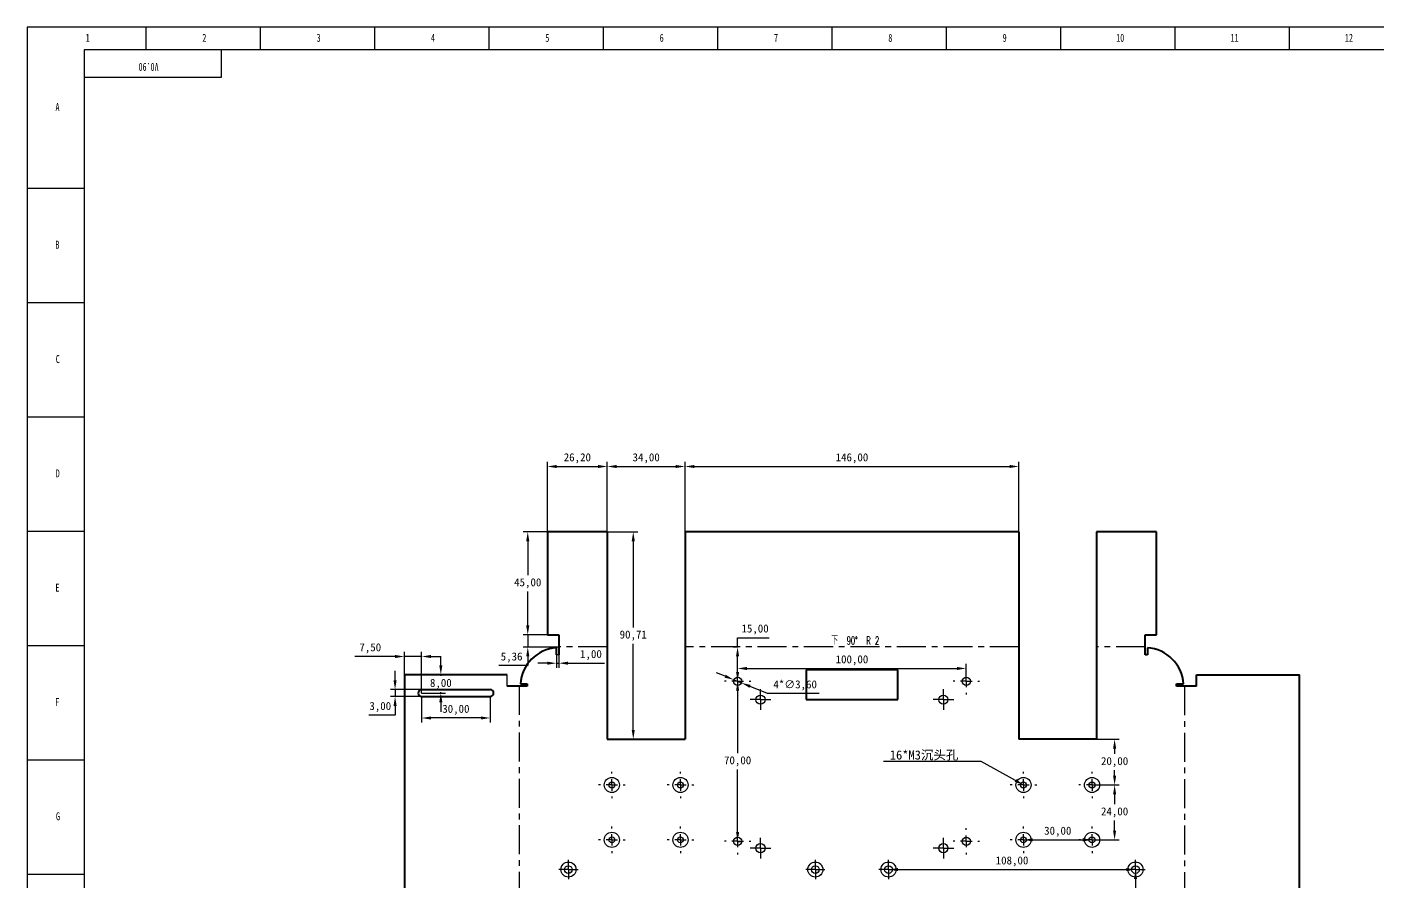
# Model space of a CAD drawing. Header units: millimetres. Extents: x 0 to 1189, y 0 to 841.
# Drawn here: x 0 to 591, y 467 to 841 of the extents above; entities that cross this region are included whole.
import ezdxf
from ezdxf import colors
from ezdxf.entities.mleader import LeaderData, LeaderLine
from ezdxf.math import Vec2, Vec3

# ---------------------------------------------------------------- set-up
doc = ezdxf.new("R2010")
doc.units = ezdxf.units.MM
doc.header["$PDSIZE"] = -1
doc.linetypes.add('CENTERX2', pattern=[20.32, 12.7, -2.54, 2.54, -2.54])
for name, color, linetype in [('10', 7, 'Continuous'), ('5', 7, 'Continuous'), ('SLD-0', 7, 'Continuous')]:
    doc.layers.add(name, color=color, linetype=linetype)
doc.styles.add('SLDTEXTSTYLE5', font='TXT', dxfattribs={"width": 0.7})
doc.styles.add('SLDTEXTSTYLE6', font='TXT', dxfattribs={"width": 0.609091, "bigfont": 'bigfont'})
doc.dimstyles.new('ISO-25', dxfattribs={"dimtxt": 2.5, "dimasz": 2.5, "dimexe": 1.25, "dimexo": 0.625, "dimtad": 1, "dimtxsty": 'Standard', "dimcen": 2.5, "dimadec": 0, "dimazin": 0, "dimtfac": 1, "dimtmove": 0, "dimatfit": 3, "dimfxl": 1, "dimarcsym": 0})

# ---------------------------------------------------------------- blocks, each defined once
blk = doc.blocks.new('SW_CENTERMARKSYMBOL_0')
at = {"layer": '10', "color": 0}
for p, q in [((-2.5, 0), (-4.2, 0)), ((0, 0), (-2.5, 0)), ((0, 2.5), (0, 4.2)), ((0, 0), (0, 2.5)), ((0, 0), (0, -2.5)), ((0, 0), (2.5, 0)), ((2.5, 0), (4.2, 0)), ((0, -2.5), (0, -4.2))]:
    blk.add_line(p, q, dxfattribs=at)
blk = doc.blocks.new('SW_CENTERMARKSYMBOL_2')
at = {"layer": '10', "color": 0}
for p, q in [((-2.5, 0), (-4.2, 0)), ((0, 0), (-2.5, 0)), ((0, 2.5), (0, 4.2)), ((0, 0), (0, 2.5)), ((0, 0), (0, -2.5)), ((0, 0), (2.5, 0)), ((2.5, 0), (4.2, 0)), ((0, -2.5), (0, -4.2))]:
    blk.add_line(p, q, dxfattribs=at)
blk = doc.blocks.new('SW_CENTERMARKSYMBOL_3')
at = {"layer": '10', "color": 0}
for p, q in [((-2.5, 0), (-4.2, 0)), ((0, 0), (-2.5, 0)), ((0, 2.5), (0, 4.2)), ((0, 0), (0, 2.5)), ((0, 0), (0, -2.5)), ((0, 0), (2.5, 0)), ((2.5, 0), (4.2, 0)), ((0, -2.5), (0, -4.2))]:
    blk.add_line(p, q, dxfattribs=at)
blk = doc.blocks.new('SW_CENTERMARKSYMBOL_4')
at = {"layer": '10', "color": 0}
for p, q in [((-2.5, 0), (-4.2, 0)), ((0, 0), (-2.5, 0)), ((0, 2.5), (0, 4.2)), ((0, 0), (0, 2.5)), ((0, 0), (0, -2.5)), ((0, 0), (2.5, 0)), ((2.5, 0), (4.2, 0)), ((0, -2.5), (0, -4.2))]:
    blk.add_line(p, q, dxfattribs=at)
blk = doc.blocks.new('SW_CENTERMARKSYMBOL_36')
at = {"layer": '10', "color": 0}
for p, q in [((-5, 0), (-5.8, 0)), ((0, 0), (-2.5, 0)), ((0, 5), (0, 5.8)), ((0, 0), (0, 2.5)), ((0, 0), (0, -2.5)), ((0, 0), (2.5, 0)), ((5, 0), (5.8, 0)), ((0, -5), (0, -5.8))]:
    blk.add_line(p, q, dxfattribs=at)
blk = doc.blocks.new('SW_CENTERMARKSYMBOL_37')
at = {"layer": '10', "color": 0}
for p, q in [((-5, 0), (-5.8, 0)), ((0, 0), (-2.5, 0)), ((0, 5), (0, 5.8)), ((0, 0), (0, 2.5)), ((0, 0), (0, -2.5)), ((0, 0), (2.5, 0)), ((5, 0), (5.8, 0)), ((0, -5), (0, -5.8))]:
    blk.add_line(p, q, dxfattribs=at)
blk = doc.blocks.new('SW_CENTERMARKSYMBOL_38')
at = {"layer": '10', "color": 0}
for p, q in [((-5, 0), (-5.8, 0)), ((0, 0), (-2.5, 0)), ((0, 5), (0, 5.8)), ((0, 0), (0, 2.5)), ((0, 0), (0, -2.5)), ((0, 0), (2.5, 0)), ((5, 0), (5.8, 0)), ((0, -5), (0, -5.8))]:
    blk.add_line(p, q, dxfattribs=at)
blk = doc.blocks.new('SW_CENTERMARKSYMBOL_39')
at = {"layer": '10', "color": 0}
for p, q in [((-5, 0), (-5.8, 0)), ((0, 0), (-2.5, 0)), ((0, 5), (0, 5.8)), ((0, 0), (0, 2.5)), ((0, 0), (0, -2.5)), ((0, 0), (2.5, 0)), ((5, 0), (5.8, 0)), ((0, -5), (0, -5.8))]:
    blk.add_line(p, q, dxfattribs=at)
blk = doc.blocks.new('SW_CENTERMARKSYMBOL_40')
at = {"layer": '10', "color": 0}
for p, q in [((-5, 0), (-5.8, 0)), ((0, 0), (-2.5, 0)), ((0, 5), (0, 5.8)), ((0, 0), (0, 2.5)), ((0, 0), (0, -2.5)), ((0, 0), (2.5, 0)), ((5, 0), (5.8, 0)), ((0, -5), (0, -5.8))]:
    blk.add_line(p, q, dxfattribs=at)
blk = doc.blocks.new('SW_CENTERMARKSYMBOL_41')
at = {"layer": '10', "color": 0}
for p, q in [((-5, 0), (-5.8, 0)), ((0, 0), (-2.5, 0)), ((0, 5), (0, 5.8)), ((0, 0), (0, 2.5)), ((0, 0), (0, -2.5)), ((0, 0), (2.5, 0)), ((5, 0), (5.8, 0)), ((0, -5), (0, -5.8))]:
    blk.add_line(p, q, dxfattribs=at)
blk = doc.blocks.new('SW_CENTERMARKSYMBOL_42')
at = {"layer": '10', "color": 0}
for p, q in [((-5, 0), (-5.8, 0)), ((0, 0), (-2.5, 0)), ((0, 5), (0, 5.8)), ((0, 0), (0, 2.5)), ((0, 0), (0, -2.5)), ((0, 0), (2.5, 0)), ((5, 0), (5.8, 0)), ((0, -5), (0, -5.8))]:
    blk.add_line(p, q, dxfattribs=at)
blk = doc.blocks.new('SW_CENTERMARKSYMBOL_43')
at = {"layer": '10', "color": 0}
for p, q in [((-5, 0), (-5.8, 0)), ((0, 0), (-2.5, 0)), ((0, 5), (0, 5.8)), ((0, 0), (0, 2.5)), ((0, 0), (0, -2.5)), ((0, 0), (2.5, 0)), ((5, 0), (5.8, 0)), ((0, -5), (0, -5.8))]:
    blk.add_line(p, q, dxfattribs=at)
blk = doc.blocks.new('*D133')
at = {"color": 0, "lineweight": -2, "transparency": 16777216}
for p, q in [((227.56, 620.18), (227.56, 650.78)), ((253.76, 620.18), (253.76, 650.78)), ((231.64, 648.78), (249.68, 648.78))]:
    blk.add_line(p, q, dxfattribs=at)
at = {"color": 0, "transparency": 16777216}
for points in [[(231.64, 649.46), (231.64, 648.1), (227.56, 648.78)], [(249.68, 649.46), (249.68, 648.1), (253.76, 648.78)]]:
    blk.add_solid(points, dxfattribs=at)
at = {"layer": 'Defpoints', "color": 0, "transparency": 16777216}
for p in [(253.76, 648.78), (227.56, 620.18), (253.76, 620.18)]:
    blk.add_point(p, dxfattribs=at)
at = {"color": 0, "transparency": 16777216, "insert": (240.66, 652.35), "char_height": 3.5, "attachment_point": 5}
blk.add_mtext('26,20', dxfattribs=at)
blk = doc.blocks.new('*D134')
at = {"color": 0, "lineweight": -2, "transparency": 16777216}
for p, q in [((253.76, 620.18), (253.76, 650.78)), ((287.76, 620.18), (287.76, 650.78)), ((257.84, 648.78), (283.68, 648.78))]:
    blk.add_line(p, q, dxfattribs=at)
at = {"color": 0, "transparency": 16777216}
for points in [[(257.84, 649.46), (257.84, 648.1), (253.76, 648.78)], [(283.68, 649.46), (283.68, 648.1), (287.76, 648.78)]]:
    blk.add_solid(points, dxfattribs=at)
at = {"layer": 'Defpoints', "color": 0, "transparency": 16777216}
for p in [(287.76, 648.78), (253.76, 620.18), (287.76, 620.18)]:
    blk.add_point(p, dxfattribs=at)
at = {"color": 0, "transparency": 16777216, "insert": (270.76, 652.35), "char_height": 3.5, "attachment_point": 5}
blk.add_mtext('34,00', dxfattribs=at)
blk = doc.blocks.new('*D135')
at = {"color": 0, "lineweight": -2, "transparency": 16777216}
for p, q in [((287.76, 620.18), (287.76, 650.78)), ((433.76, 620.18), (433.76, 650.78)), ((291.84, 648.78), (429.68, 648.78))]:
    blk.add_line(p, q, dxfattribs=at)
at = {"color": 0, "transparency": 16777216}
for points in [[(291.84, 649.46), (291.84, 648.1), (287.76, 648.78)], [(429.68, 649.46), (429.68, 648.1), (433.76, 648.78)]]:
    blk.add_solid(points, dxfattribs=at)
at = {"layer": 'Defpoints', "color": 0, "transparency": 16777216}
for p in [(433.76, 648.78), (287.76, 620.18), (433.76, 620.18)]:
    blk.add_point(p, dxfattribs=at)
at = {"color": 0, "transparency": 16777216, "insert": (360.76, 652.35), "char_height": 3.5, "attachment_point": 5}
blk.add_mtext('146,00', dxfattribs=at)
blk = doc.blocks.new('*D138')
at = {"color": 0, "lineweight": -2, "transparency": 16777216}
for p, q in [((227.56, 620.18), (216.98, 620.18)), ((218.98, 616.1), (218.98, 601.25)), ((218.98, 579.26), (218.98, 594.11)), ((227.56, 575.18), (216.98, 575.18))]:
    blk.add_line(p, q, dxfattribs=at)
at = {"color": 0, "transparency": 16777216}
for points in [[(218.3, 616.1), (219.66, 616.1), (218.98, 620.18)], [(218.3, 579.26), (219.66, 579.26), (218.98, 575.18)]]:
    blk.add_solid(points, dxfattribs=at)
at = {"layer": 'Defpoints', "color": 0, "transparency": 16777216}
for p in [(227.56, 620.18), (218.98, 575.18), (227.56, 575.18)]:
    blk.add_point(p, dxfattribs=at)
at = {"color": 0, "transparency": 16777216, "insert": (218.98, 597.68), "char_height": 3.5, "attachment_point": 5}
blk.add_mtext('45,00', dxfattribs=at)
blk = doc.blocks.new('*D139')
at = {"color": 0, "lineweight": -2, "transparency": 16777216}
for p, q in [((253.76, 620.18), (267.11, 620.18)), ((265.11, 616.1), (265.11, 578.39)), ((265.11, 533.55), (265.11, 571.26)), ((253.76, 529.47), (267.11, 529.47))]:
    blk.add_line(p, q, dxfattribs=at)
at = {"color": 0, "transparency": 16777216}
for points in [[(264.43, 616.1), (265.79, 616.1), (265.11, 620.18)], [(264.43, 533.55), (265.79, 533.55), (265.11, 529.47)]]:
    blk.add_solid(points, dxfattribs=at)
at = {"layer": 'Defpoints', "color": 0, "transparency": 16777216}
for p in [(253.76, 620.18), (253.76, 529.47), (265.11, 529.47)]:
    blk.add_point(p, dxfattribs=at)
at = {"color": 0, "transparency": 16777216, "insert": (265.11, 574.82), "char_height": 3.5, "attachment_point": 5}
blk.add_mtext('90,71', dxfattribs=at)
blk = doc.blocks.new('*D140')
at = {"color": 0, "lineweight": -2, "transparency": 16777216}
for p, q in [((218.98, 579.26), (218.98, 583.34)), ((232.56, 575.18), (216.98, 575.18)), ((218.98, 575.18), (218.98, 569.82)), ((232.56, 569.82), (216.98, 569.82)), ((218.98, 561.66), (206.37, 561.66)), ((218.98, 565.74), (218.98, 561.66))]:
    blk.add_line(p, q, dxfattribs=at)
at = {"color": 0, "transparency": 16777216}
for points in [[(218.3, 579.26), (219.66, 579.26), (218.98, 575.18)], [(218.3, 565.74), (219.66, 565.74), (218.98, 569.82)]]:
    blk.add_solid(points, dxfattribs=at)
at = {"layer": 'Defpoints', "color": 0, "transparency": 16777216}
for p in [(232.56, 575.18), (218.98, 569.82), (232.56, 569.82)]:
    blk.add_point(p, dxfattribs=at)
at = {"color": 0, "transparency": 16777216, "insert": (211.92, 565.23), "char_height": 3.5, "attachment_point": 5}
blk.add_mtext('5,36', dxfattribs=at)
blk = doc.blocks.new('*D141')
at = {"color": 0, "lineweight": -2, "transparency": 16777216}
for p, q in [((227.48, 562.74), (223.4, 562.74)), ((231.56, 566.47), (231.56, 560.74)), ((231.56, 562.74), (232.56, 562.74)), ((232.56, 566.47), (232.56, 560.74)), ((236.64, 562.74), (252.52, 562.74))]:
    blk.add_line(p, q, dxfattribs=at)
at = {"color": 0, "transparency": 16777216}
for points in [[(227.48, 563.42), (227.48, 562.06), (231.56, 562.74)], [(236.64, 563.42), (236.64, 562.06), (232.56, 562.74)]]:
    blk.add_solid(points, dxfattribs=at)
at = {"layer": 'Defpoints', "color": 0, "transparency": 16777216}
for p in [(231.56, 566.47), (232.56, 566.47), (232.56, 562.74)]:
    blk.add_point(p, dxfattribs=at)
at = {"color": 0, "transparency": 16777216, "insert": (246.62, 566.3), "char_height": 3.5, "attachment_point": 5}
blk.add_mtext('1,00', dxfattribs=at)
blk = doc.blocks.new('*D142')
at = {"color": 0, "lineweight": -2, "transparency": 16777216}
for p, q in [((172.55, 548.17), (172.55, 536.77)), ((202.55, 548.17), (202.55, 536.77)), ((198.47, 538.77), (176.63, 538.77))]:
    blk.add_line(p, q, dxfattribs=at)
at = {"color": 0, "transparency": 16777216}
for points in [[(176.63, 539.45), (176.63, 538.09), (172.55, 538.77)], [(198.47, 539.45), (198.47, 538.09), (202.55, 538.77)]]:
    blk.add_solid(points, dxfattribs=at)
at = {"layer": 'Defpoints', "color": 0, "transparency": 16777216}
for p in [(172.55, 548.17), (202.55, 548.17), (172.55, 538.77)]:
    blk.add_point(p, dxfattribs=at)
at = {"color": 0, "transparency": 16777216, "insert": (187.55, 542.34), "char_height": 3.5, "attachment_point": 5}
blk.add_mtext('30,00', dxfattribs=at)
blk = doc.blocks.new('*D143')
at = {"color": 0, "lineweight": -2, "transparency": 16777216}
for p, q in [((160.96, 555.25), (160.96, 559.33)), ((172.55, 551.17), (158.96, 551.17)), ((160.96, 551.17), (160.96, 548.17)), ((172.55, 548.17), (158.96, 548.17)), ((160.96, 544.09), (160.96, 540.01)), ((160.96, 540.01), (149.52, 540.01))]:
    blk.add_line(p, q, dxfattribs=at)
at = {"color": 0, "transparency": 16777216}
for points in [[(160.28, 555.25), (161.64, 555.25), (160.96, 551.17)], [(160.28, 544.09), (161.64, 544.09), (160.96, 548.17)]]:
    blk.add_solid(points, dxfattribs=at)
at = {"layer": 'Defpoints', "color": 0, "transparency": 16777216}
for p in [(172.55, 551.17), (160.96, 548.17), (172.55, 548.17)]:
    blk.add_point(p, dxfattribs=at)
at = {"color": 0, "transparency": 16777216, "insert": (154.48, 543.57), "char_height": 3.5, "attachment_point": 5}
blk.add_mtext('3,00', dxfattribs=at)
blk = doc.blocks.new('*D144')
at = {"color": 0, "lineweight": -2, "transparency": 16777216}
for p, q in [((180.97, 561.75), (180.97, 565.83)), ((172.55, 557.67), (182.97, 557.67)), ((180.97, 557.67), (180.97, 557.23)), ((172.55, 549.67), (182.97, 549.67)), ((180.97, 549.67), (180.97, 550.1)), ((180.97, 545.59), (180.97, 541.51))]:
    blk.add_line(p, q, dxfattribs=at)
at = {"color": 0, "transparency": 16777216}
for points in [[(180.29, 561.75), (181.65, 561.75), (180.97, 557.67)], [(180.29, 545.59), (181.65, 545.59), (180.97, 549.67)]]:
    blk.add_solid(points, dxfattribs=at)
at = {"layer": 'Defpoints', "color": 0, "transparency": 16777216}
for p in [(172.55, 557.67), (180.97, 557.67), (172.55, 549.67)]:
    blk.add_point(p, dxfattribs=at)
at = {"color": 0, "transparency": 16777216, "insert": (180.97, 553.67), "char_height": 3.5, "attachment_point": 5}
blk.add_mtext('8,00', dxfattribs=at)
blk = doc.blocks.new('*D145')
at = {"color": 0, "lineweight": -2, "transparency": 16777216}
for p, q in [((165.05, 549.67), (165.05, 567.67)), ((172.55, 549.67), (172.55, 567.67)), ((160.97, 565.67), (143.34, 565.67)), ((172.55, 565.67), (165.05, 565.67)), ((176.63, 565.67), (180.71, 565.67))]:
    blk.add_line(p, q, dxfattribs=at)
at = {"color": 0, "transparency": 16777216}
for points in [[(160.97, 566.35), (160.97, 564.99), (165.05, 565.67)], [(176.63, 566.35), (176.63, 564.99), (172.55, 565.67)]]:
    blk.add_solid(points, dxfattribs=at)
at = {"layer": 'Defpoints', "color": 0, "transparency": 16777216}
for p in [(165.05, 565.67), (165.05, 549.67), (172.55, 549.67)]:
    blk.add_point(p, dxfattribs=at)
at = {"color": 0, "transparency": 16777216, "insert": (150.11, 569.24), "char_height": 3.5, "attachment_point": 5}
blk.add_mtext('7,50', dxfattribs=at)
blk = doc.blocks.new('*D159')
at = {"color": 0, "lineweight": -2, "transparency": 16777216}
for p, q in [((484.76, 472.47), (486.76, 472.47)), ((484.76, 468.39), (484.76, 428.03)), ((484.76, 380.55), (484.76, 420.9)), ((484.76, 376.47), (486.76, 376.47))]:
    blk.add_line(p, q, dxfattribs=at)
at = {"color": 0, "transparency": 16777216}
for points in [[(484.08, 468.39), (485.44, 468.39), (484.76, 472.47)], [(484.08, 380.55), (485.44, 380.55), (484.76, 376.47)]]:
    blk.add_solid(points, dxfattribs=at)
at = {"layer": 'Defpoints', "color": 0, "transparency": 16777216}
for p in [(484.76, 472.47), (484.76, 472.47), (484.76, 376.47)]:
    blk.add_point(p, dxfattribs=at)
at = {"color": 0, "transparency": 16777216, "insert": (484.76, 424.47), "char_height": 3.5, "attachment_point": 5}
blk.add_mtext('96,00', dxfattribs=at)
blk = doc.blocks.new('*D160')
at = {"color": 0, "lineweight": -2, "transparency": 16777216}
for p, q in [((376.76, 472.47), (376.76, 474.47)), ((484.76, 472.47), (484.76, 474.47)), ((380.84, 472.47), (480.68, 472.47))]:
    blk.add_line(p, q, dxfattribs=at)
at = {"color": 0, "transparency": 16777216}
for points in [[(380.84, 473.15), (380.84, 471.79), (376.76, 472.47)], [(480.68, 473.15), (480.68, 471.79), (484.76, 472.47)]]:
    blk.add_solid(points, dxfattribs=at)
at = {"layer": 'Defpoints', "color": 0, "transparency": 16777216}
for p in [(376.76, 472.47), (484.76, 472.47), (484.76, 472.47)]:
    blk.add_point(p, dxfattribs=at)
at = {"color": 0, "transparency": 16777216, "insert": (430.76, 476.03), "char_height": 3.5, "attachment_point": 5}
blk.add_mtext('108,00', dxfattribs=at)
blk = doc.blocks.new('*D167')
at = {"color": 0, "lineweight": -2, "transparency": 16777216}
for p, q in [((465.76, 529.47), (477.62, 529.47)), ((475.62, 525.39), (475.62, 523.03)), ((475.62, 513.55), (475.62, 515.9)), ((465.76, 509.47), (477.62, 509.47))]:
    blk.add_line(p, q, dxfattribs=at)
at = {"color": 0, "transparency": 16777216}
for points in [[(474.94, 525.39), (476.3, 525.39), (475.62, 529.47)], [(474.94, 513.55), (476.3, 513.55), (475.62, 509.47)]]:
    blk.add_solid(points, dxfattribs=at)
at = {"layer": 'Defpoints', "color": 0, "transparency": 16777216}
for p in [(465.76, 529.47), (475.62, 529.47), (465.76, 509.47)]:
    blk.add_point(p, dxfattribs=at)
at = {"color": 0, "transparency": 16777216, "insert": (475.62, 519.47), "char_height": 3.5, "attachment_point": 5}
blk.add_mtext('20,00', dxfattribs=at)
blk = doc.blocks.new('*D168')
at = {"color": 0, "lineweight": -2, "transparency": 16777216}
for p, q in [((310.76, 554.82), (312.76, 554.82)), ((310.76, 550.74), (310.76, 523.39)), ((310.76, 488.9), (310.76, 516.26)), ((465.76, 509.47), (477.62, 509.47)), ((475.62, 505.39), (475.62, 501.03)), ((475.62, 489.55), (475.62, 493.9)), ((310.76, 484.82), (312.76, 484.82)), ((465.76, 485.47), (477.62, 485.47))]:
    blk.add_line(p, q, dxfattribs=at)
at = {"color": 0, "transparency": 16777216}
for points in [[(310.08, 550.74), (311.44, 550.74), (310.76, 554.82)], [(474.94, 505.39), (476.3, 505.39), (475.62, 509.47)], [(310.08, 488.9), (311.44, 488.9), (310.76, 484.82)], [(474.94, 489.55), (476.3, 489.55), (475.62, 485.47)]]:
    blk.add_solid(points, dxfattribs=at)
at = {"layer": 'Defpoints', "color": 0, "transparency": 16777216}
for p in [(310.76, 554.82), (465.76, 509.47), (310.76, 484.82), (310.76, 484.82), (465.76, 485.47), (475.62, 485.47)]:
    blk.add_point(p, dxfattribs=at)
at = {"color": 0, "transparency": 16777216, "char_height": 3.5, "attachment_point": 5}
for s, insert in [('70,00', (310.76, 519.82)), ('24,00', (475.62, 497.47))]:
    blk.add_mtext(s, dxfattribs=dict(at, insert=insert))
blk = doc.blocks.new('*D169')
at = {"color": 0, "lineweight": -2, "transparency": 16777216}
for p, q in [((310.74, 569.82), (310.74, 573.9)), ((310.74, 573.9), (324.52, 573.9)), ((310.76, 569.82), (308.74, 569.82)), ((310.74, 558.9), (310.74, 565.74)), ((310.76, 554.82), (308.74, 554.82)), ((435.76, 485.47), (435.76, 487.47)), ((439.84, 485.47), (461.68, 485.47)), ((465.76, 485.47), (465.76, 487.47)), ((874.48, 346.06), (876.48, 346.06)), ((874.48, 341.98), (874.48, 317.12)), ((874.48, 285.14), (874.48, 309.99)), ((874.48, 281.06), (876.48, 281.06))]:
    blk.add_line(p, q, dxfattribs=at)
at = {"color": 0, "transparency": 16777216}
for points in [[(310.06, 565.74), (311.42, 565.74), (310.74, 569.82)], [(310.06, 558.9), (311.42, 558.9), (310.74, 554.82)], [(439.84, 486.15), (439.84, 484.79), (435.76, 485.47)], [(461.68, 486.15), (461.68, 484.79), (465.76, 485.47)], [(873.8, 341.98), (875.16, 341.98), (874.48, 346.06)], [(873.8, 285.14), (875.16, 285.14), (874.48, 281.06)]]:
    blk.add_solid(points, dxfattribs=at)
at = {"layer": 'Defpoints', "color": 0, "transparency": 16777216}
for p in [(310.74, 569.82), (310.76, 569.82), (310.76, 554.82), (435.76, 485.47), (465.76, 485.47), (465.76, 485.47), (874.48, 346.06), (874.48, 346.06), (874.48, 281.06)]:
    blk.add_point(p, dxfattribs=at)
at = {"color": 0, "transparency": 16777216, "char_height": 3.5, "attachment_point": 5}
for s, insert in [('15,00', (318.39, 577.47)), ('30,00', (450.76, 489.03)), ('65,00', (874.48, 313.56))]:
    blk.add_mtext(s, dxfattribs=dict(at, insert=insert))
blk = doc.blocks.new('*D170')
at = {"color": 0, "lineweight": -2, "transparency": 16777216}
for p, q in [((310.76, 554.82), (310.76, 562.43)), ((410.76, 554.82), (410.76, 562.43)), ((314.84, 560.43), (406.68, 560.43)), ((380.76, 302.11), (399.37, 302.11)), ((397.37, 298.03), (397.37, 293.19)), ((380.76, 289.11), (399.37, 289.11)), ((397.37, 289.11), (397.37, 282.33)), ((397.37, 282.33), (383.6, 282.33))]:
    blk.add_line(p, q, dxfattribs=at)
at = {"color": 0, "transparency": 16777216}
for points in [[(314.84, 561.11), (314.84, 559.75), (310.76, 560.43)], [(406.68, 561.11), (406.68, 559.75), (410.76, 560.43)], [(396.69, 298.03), (398.05, 298.03), (397.37, 302.11)], [(396.69, 293.19), (398.05, 293.19), (397.37, 289.11)]]:
    blk.add_solid(points, dxfattribs=at)
at = {"layer": 'Defpoints', "color": 0, "transparency": 16777216}
for p in [(410.76, 560.43), (310.76, 554.82), (410.76, 554.82), (380.76, 302.11), (380.76, 289.11), (397.37, 289.11)]:
    blk.add_point(p, dxfattribs=at)
at = {"color": 0, "transparency": 16777216, "char_height": 3.5, "attachment_point": 5}
for s, insert in [('100,00', (360.76, 564)), ('13,00', (389.72, 285.9))]:
    blk.add_mtext(s, dxfattribs=dict(at, insert=insert))
blk = doc.blocks.new('SW_CENTERMARKSYMBOL_17')
at = {"layer": '10', "color": 0}
for p, q in [((-2.5, 0), (-4.5, 0)), ((0, 0), (-2.5, 0)), ((0, 2.5), (0, 4.5)), ((0, 0), (0, 2.5)), ((0, 0), (0, -2.5)), ((0, 0), (2.5, 0)), ((2.5, 0), (4.5, 0)), ((0, -2.5), (0, -4.5))]:
    blk.add_line(p, q, dxfattribs=at)
blk = doc.blocks.new('SW_CENTERMARKSYMBOL_18')
at = {"layer": '10', "color": 0}
for p, q in [((-2.5, 0), (-4.5, 0)), ((0, 0), (-2.5, 0)), ((0, 2.5), (0, 4.5)), ((0, 0), (0, 2.5)), ((0, 0), (0, -2.5)), ((0, 0), (2.5, 0)), ((2.5, 0), (4.5, 0)), ((0, -2.5), (0, -4.5))]:
    blk.add_line(p, q, dxfattribs=at)
blk = doc.blocks.new('SW_CENTERMARKSYMBOL_19')
at = {"layer": '10', "color": 0}
for p, q in [((-2.5, 0), (-4.5, 0)), ((0, 0), (-2.5, 0)), ((0, 2.5), (0, 4.5)), ((0, 0), (0, 2.5)), ((0, 0), (0, -2.5)), ((0, 0), (2.5, 0)), ((2.5, 0), (4.5, 0)), ((0, -2.5), (0, -4.5))]:
    blk.add_line(p, q, dxfattribs=at)
blk = doc.blocks.new('SW_CENTERMARKSYMBOL_23')
at = {"layer": '10', "color": 0}
for p, q in [((-2.5, 0), (-4.5, 0)), ((0, 0), (-2.5, 0)), ((0, 2.5), (0, 4.5)), ((0, 0), (0, 2.5)), ((0, 0), (0, -2.5)), ((0, 0), (2.5, 0)), ((2.5, 0), (4.5, 0)), ((0, -2.5), (0, -4.5))]:
    blk.add_line(p, q, dxfattribs=at)
blk = doc.blocks.new('SW_CENTERMARKSYMBOL_68')
at = {"layer": '10', "color": 0}
for p, q in [((-5, 0), (-5.8, 0)), ((0, 0), (-2.5, 0)), ((0, 5), (0, 5.8)), ((0, 0), (0, 2.5)), ((0, 0), (0, -2.5)), ((0, 0), (2.5, 0)), ((5, 0), (5.8, 0)), ((0, -5), (0, -5.8))]:
    blk.add_line(p, q, dxfattribs=at)
blk = doc.blocks.new('SW_CENTERMARKSYMBOL_69')
at = {"layer": '10', "color": 0}
for p, q in [((-5, 0), (-5.8, 0)), ((0, 0), (-2.5, 0)), ((0, 5), (0, 5.8)), ((0, 0), (0, 2.5)), ((0, 0), (0, -2.5)), ((0, 0), (2.5, 0)), ((5, 0), (5.8, 0)), ((0, -5), (0, -5.8))]:
    blk.add_line(p, q, dxfattribs=at)
blk = doc.blocks.new('SW_CENTERMARKSYMBOL_70')
at = {"layer": '10', "color": 0}
for p, q in [((-5, 0), (-5.8, 0)), ((0, 0), (-2.5, 0)), ((0, 5), (0, 5.8)), ((0, 0), (0, 2.5)), ((0, 0), (0, -2.5)), ((0, 0), (2.5, 0)), ((5, 0), (5.8, 0)), ((0, -5), (0, -5.8))]:
    blk.add_line(p, q, dxfattribs=at)
blk = doc.blocks.new('SW_CENTERMARKSYMBOL_71')
at = {"layer": '10', "color": 0}
for p, q in [((-5, 0), (-5.8, 0)), ((0, 0), (-2.5, 0)), ((0, 5), (0, 5.8)), ((0, 0), (0, 2.5)), ((0, 0), (0, -2.5)), ((0, 0), (2.5, 0)), ((5, 0), (5.8, 0)), ((0, -5), (0, -5.8))]:
    blk.add_line(p, q, dxfattribs=at)
blk = doc.blocks.new('SW_CENTERMARKSYMBOL_112')
at = {"layer": '10', "color": 0}
for p, q in [((-5, 0), (-5.8, 0)), ((0, 0), (-2.5, 0)), ((0, 5), (0, 5.8)), ((0, 0), (0, 2.5)), ((0, 0), (0, -2.5)), ((0, 0), (2.5, 0)), ((5, 0), (5.8, 0)), ((0, -5), (0, -5.8))]:
    blk.add_line(p, q, dxfattribs=at)
blk = doc.blocks.new('SW_CENTERMARKSYMBOL_113')
at = {"layer": '10', "color": 0}
for p, q in [((-5, 0), (-5.8, 0)), ((0, 0), (-2.5, 0)), ((0, 5), (0, 5.8)), ((0, 0), (0, 2.5)), ((0, 0), (0, -2.5)), ((0, 0), (2.5, 0)), ((5, 0), (5.8, 0)), ((0, -5), (0, -5.8))]:
    blk.add_line(p, q, dxfattribs=at)
blk = doc.blocks.new('SW_CENTERMARKSYMBOL_114')
at = {"layer": '10', "color": 0}
for p, q in [((-5, 0), (-5.8, 0)), ((0, 0), (-2.5, 0)), ((0, 5), (0, 5.8)), ((0, 0), (0, 2.5)), ((0, 0), (0, -2.5)), ((0, 0), (2.5, 0)), ((5, 0), (5.8, 0)), ((0, -5), (0, -5.8))]:
    blk.add_line(p, q, dxfattribs=at)
blk = doc.blocks.new('SW_CENTERMARKSYMBOL_115')
at = {"layer": '10', "color": 0}
for p, q in [((-5, 0), (-5.8, 0)), ((0, 0), (-2.5, 0)), ((0, 5), (0, 5.8)), ((0, 0), (0, 2.5)), ((0, 0), (0, -2.5)), ((0, 0), (2.5, 0)), ((5, 0), (5.8, 0)), ((0, -5), (0, -5.8))]:
    blk.add_line(p, q, dxfattribs=at)
blk = doc.blocks.new('*D171')
at = {"color": 0, "lineweight": -2, "transparency": 16777216}
for p, q in [((305.31, 557.04), (301.53, 558.58)), ((309.09, 555.5), (312.43, 554.14)), ((323.89, 549.47), (316.21, 552.61)), ((346.42, 549.47), (323.89, 549.47))]:
    blk.add_line(p, q, dxfattribs=at)
at = {"color": 0, "transparency": 16777216}
for points in [[(305.57, 557.67), (305.06, 556.41), (309.09, 555.5)], [(316.46, 553.24), (315.95, 551.98), (312.43, 554.14)]]:
    blk.add_solid(points, dxfattribs=at)
at = {"layer": 'Defpoints', "color": 0, "transparency": 16777216}
for p in [(309.09, 555.5), (312.43, 554.14)]:
    blk.add_point(p, dxfattribs=at)
at = {"color": 0, "transparency": 16777216, "insert": (335.92, 553.04), "char_height": 3.5, "attachment_point": 5}
blk.add_mtext('4*∅3,60', dxfattribs=at)

msp = doc.modelspace()

# ---------------------------------------------------------------- linework, layer by layer
at = {"color": 7, "linetype": 'Continuous', "lineweight": 40}
for p, q in [((227.559, 620.18), (227.559, 575.18)), ((253.759, 620.18), (227.559, 620.18)), ((253.759, 620.18), (253.759, 529.467)), ((287.759, 620.18), (287.759, 529.467)), ((433.759, 620.18), (287.759, 620.18)), ((433.759, 620.18), (433.759, 529.467)), ((467.759, 620.18), (467.759, 529.467)), ((493.959, 620.18), (467.759, 620.18)), ((493.959, 575.18), (493.959, 620.18)), ((227.559, 575.18), (232.559, 575.18)), ((232.559, 575.18), (232.559, 566.467)), ((488.959, 575.18), (493.959, 575.18)), ((488.959, 566.467), (488.959, 575.18)), ((231.559, 566.467), (231.559, 569.438)), ((489.959, 569.438), (489.959, 566.467)), ((489.959, 566.467), (488.959, 566.467)), ((165.047, 557.667), (165.047, 291.267)), ((210.047, 557.667), (165.047, 557.667)), ((340.759, 559.824), (340.759, 546.824)), ((380.759, 559.824), (340.759, 559.824)), ((380.759, 546.824), (380.759, 559.824)), ((511.472, 552.667), (511.472, 557.667)), ((511.472, 557.667), (556.472, 557.667)), ((556.472, 291.267), (556.472, 557.667)), ((172.547, 551.167), (202.547, 551.167)), ((218.759, 552.667), (210.047, 552.667)), ((215.789, 553.667), (218.759, 553.667)), ((218.759, 553.667), (218.759, 552.667)), ((502.759, 553.667), (505.73, 553.667)), ((502.759, 552.667), (502.759, 553.667)), ((511.472, 552.667), (502.759, 552.667)), ((172.547, 548.167), (202.547, 548.167)), ((340.759, 546.824), (380.759, 546.824)), ((253.759, 529.467), (287.759, 529.467)), ((467.759, 529.467), (433.759, 529.467))]:
    msp.add_line(p, q, dxfattribs=at)
at = {"color": 7, "linetype": 'CENTERX2'}
for p, q in [((253.759, 569.824), (232.559, 569.824)), ((433.759, 569.824), (287.759, 569.824)), ((488.959, 569.824), (467.759, 569.824)), ((215.403, 296.267), (215.403, 552.667)), ((506.116, 552.667), (506.116, 296.267))]:
    msp.add_line(p, q, dxfattribs=at)
at = {"color": 7, "linetype": 'Continuous', "lineweight": 25}
for p, q in [((232.559, 566.467), (231.559, 566.467)), ((210.047, 552.667), (210.047, 557.667))]:
    msp.add_line(p, q, dxfattribs=at)
for centre, radius in [((310.759, 554.824), 1.8), ((410.759, 554.824), 1.8), ((320.759, 546.824), 2), ((400.759, 546.824), 2), ((255.759, 509.467), 3.3), ((255.759, 509.467), 1.3), ((285.759, 509.467), 3.3), ((285.759, 509.467), 1.3), ((435.759, 509.467), 3.3), ((435.759, 509.467), 1.3), ((465.759, 509.467), 3.3), ((465.759, 509.467), 1.3), ((255.759, 485.467), 3.3), ((255.759, 485.467), 1.3), ((285.759, 485.467), 3.3), ((285.759, 485.467), 1.3), ((310.759, 484.824), 1.8), ((410.759, 484.824), 1.8), ((435.759, 485.467), 3.3), ((435.759, 485.467), 1.3), ((465.759, 485.467), 3.3), ((465.759, 485.467), 1.3), ((320.759, 481.824), 2), ((400.759, 481.824), 2), ((236.759, 472.467), 3.3), ((236.759, 472.467), 1.7), ((344.759, 472.467), 3.3), ((344.759, 472.467), 1.7), ((376.759, 472.467), 3.3), ((376.759, 472.467), 1.7), ((484.759, 472.467), 3.3), ((484.759, 472.467), 1.7)]:
    msp.add_circle(centre, radius, dxfattribs=at)
at = {"color": 7, "linetype": 'Continuous', "lineweight": 40}
for centre, radius, start, end in [((232.559, 552.667), 16.8, 93.41248, 176.58752), ((488.959, 552.667), 16.8, 3.41248, 86.58752), ((172.547, 549.667), 1.5, 90, 270), ((202.547, 549.667), 1.5, 270, 90)]:
    msp.add_arc(centre, radius, start, end, dxfattribs=at)
at = {"layer": '5', "color": 7}
for p, q in [((1189, 841), (0, 841)), ((0, 841), (0, 0))]:
    msp.add_line(p, q, dxfattribs=at)
at = {"layer": '5'}
for p, q in [((52, 841), (52, 831.05)), ((102, 841), (102, 831.05)), ((152, 841), (152, 831.05)), ((202, 841), (202, 831.05)), ((252, 841), (252, 831.05)), ((302, 841), (302, 831.05)), ((352, 841), (352, 831.05)), ((402, 841), (402, 831.05)), ((452, 841), (452, 831.05)), ((502, 841), (502, 831.05)), ((552, 841), (552, 831.05)), ((0, 770.5), (25, 770.5)), ((0, 720.5), (25, 720.5)), ((0, 670.5), (25, 670.5)), ((0, 620.5), (25, 620.5)), ((0, 570.5), (25, 570.5)), ((0, 520.5), (25, 520.5)), ((0, 470.5), (25, 470.5))]:
    msp.add_line(p, q, dxfattribs=at)
at = {"layer": '5', "color": 7, "lineweight": 25}
for p, q in [((1179, 831.05), (25, 831.05)), ((25, 831.05), (25, 10)), ((85, 819), (85, 831)), ((25, 819), (85, 819))]:
    msp.add_line(p, q, dxfattribs=at)

# ---------------------------------------------------------------- block references
at = {"layer": '10'}
for name, p in [('SW_CENTERMARKSYMBOL_71', (310.759, 554.824)), ('SW_CENTERMARKSYMBOL_115', (310.759, 554.824)), ('SW_CENTERMARKSYMBOL_68', (410.759, 554.824)), ('SW_CENTERMARKSYMBOL_112', (410.759, 554.824)), ('SW_CENTERMARKSYMBOL_38', (255.759, 509.467)), ('SW_CENTERMARKSYMBOL_39', (285.759, 509.467)), ('SW_CENTERMARKSYMBOL_42', (435.759, 509.467)), ('SW_CENTERMARKSYMBOL_43', (465.759, 509.467)), ('SW_CENTERMARKSYMBOL_37', (255.759, 485.467)), ('SW_CENTERMARKSYMBOL_36', (285.759, 485.467)), ('SW_CENTERMARKSYMBOL_70', (310.759, 484.824)), ('SW_CENTERMARKSYMBOL_114', (310.759, 484.824)), ('SW_CENTERMARKSYMBOL_69', (410.759, 484.824)), ('SW_CENTERMARKSYMBOL_113', (410.759, 484.824)), ('SW_CENTERMARKSYMBOL_41', (435.759, 485.467)), ('SW_CENTERMARKSYMBOL_40', (465.759, 485.467)), ('SW_CENTERMARKSYMBOL_2', (236.759, 472.467)), ('SW_CENTERMARKSYMBOL_3', (344.759, 472.467)), ('SW_CENTERMARKSYMBOL_4', (376.759, 472.467)), ('SW_CENTERMARKSYMBOL_0', (484.759, 472.467))]:
    msp.add_blockref(name, p, dxfattribs=at)
at = {"layer": '10', "xscale": -1, "rotation": 180}
for name, p in [('SW_CENTERMARKSYMBOL_17', (320.759, 546.824)), ('SW_CENTERMARKSYMBOL_18', (400.759, 546.824)), ('SW_CENTERMARKSYMBOL_23', (320.759, 481.824)), ('SW_CENTERMARKSYMBOL_19', (400.759, 481.824))]:
    msp.add_blockref(name, p, dxfattribs=at)

# ---------------------------------------------------------------- texts
at = {"color": 7, "linetype": 'Continuous', "lineweight": 0, "insert": (362.179, 574.375), "char_height": 3.5, "attachment_point": 2, "style": 'SLDTEXTSTYLE6'}
msp.add_mtext('下  90°  R 2', dxfattribs=at)
at = {"layer": '10', "char_height": 3.5, "attachment_point": 2, "style": 'SLDTEXTSTYLE5'}
for s, insert in [('1', (26.544, 838.032)), ('2', (77.544, 838.032)), ('3', (127.544, 838.032)), ('4', (177.544, 838.032)), ('5', (227.544, 838.032)), ('6', (277.547, 838.032)), ('7', (327.547, 838.032)), ('8', (377.547, 838.032)), ('9', (427.547, 838.032)), ('10', (478.089, 838.032)), ('11', (528.089, 838.032)), ('12', (578.089, 838.032)), ('A', (13.32, 807.782)), ('B', (13.32, 747.532)), ('C', (13.427, 697.532)), ('D', (13.43, 647.532)), ('E', (13.318, 597.532)), ('F', (13.224, 547.532)), ('G', (13.539, 497.532))]:
    msp.add_mtext(s, dxfattribs=dict(at, insert=insert))
at = {"layer": 'SLD-0', "insert": (53.168, 821.738), "char_height": 3.5, "attachment_point": 2, "rotation": 180, "style": 'SLDTEXTSTYLE5'}
msp.add_mtext('V0.90', dxfattribs=at)

# ---------------------------------------------------------------- dimensions: what is measured, and where the dimension line sits
at = {"color": 1}
for base, p1, p2, override, picture, middle in [((253.759, 648.78), (227.559, 620.18), (253.759, 620.18), {"dimtxt": 3.5, "dimasz": 4.08, "dimexe": 2, "dimexo": 0, "dimgap": 1.524, "dimtih": 1, "dimtoh": 1, "dimzin": 0, "dimadec": 2, "dimtzin": 0}, '*D133', (240.659, 652.345)), ((287.759, 648.78), (253.759, 620.18), (287.759, 620.18), {"dimtxt": 3.5, "dimasz": 4.08, "dimexe": 2, "dimexo": 0, "dimgap": 1.524, "dimtih": 1, "dimtoh": 1, "dimzin": 0, "dimadec": 2, "dimtzin": 0}, '*D134', (270.759, 652.345)), ((433.759, 648.78), (287.759, 620.18), (433.759, 620.18), {"dimtxt": 3.5, "dimasz": 4.08, "dimexe": 2, "dimexo": 0, "dimgap": 1.524, "dimtih": 1, "dimtoh": 1, "dimzin": 0, "dimadec": 2, "dimtmove": 1, "dimtzin": 0}, '*D135', (360.759, 652.345)), ((465.759, 485.467), (435.759, 485.467), (465.759, 485.467), {"dimtxt": 3.5, "dimasz": 4.08, "dimexe": 2, "dimexo": 0, "dimgap": 1.524, "dimtih": 1, "dimtoh": 1, "dimzin": 0, "dimadec": 2, "dimtzin": 0}, '*D169', (450.759, 489.033)), ((165.047, 565.669), (172.547, 549.667), (165.047, 549.667), {"dimtxt": 3.5, "dimasz": 4.08, "dimexe": 2, "dimexo": 0, "dimgap": 1.524, "dimtih": 1, "dimtoh": 1, "dimzin": 0, "dimadec": 2, "dimtzin": 0}, '*D145', (150.113, 569.235)), ((232.559, 562.737), (231.559, 566.467), (232.559, 566.467), {"dimtxt": 3.5, "dimasz": 4.08, "dimexe": 2, "dimexo": 0, "dimgap": 1.524, "dimtih": 1, "dimtoh": 1, "dimzin": 0, "dimadec": 2, "dimtzin": 0}, '*D141', (246.618, 566.303)), ((172.547, 538.773), (202.547, 548.167), (172.547, 548.167), {"dimtxt": 3.5, "dimasz": 4.08, "dimexe": 2, "dimexo": 0, "dimgap": 1.524, "dimtih": 1, "dimtoh": 1, "dimzin": 0, "dimadec": 2, "dimtzin": 0}, '*D142', (187.547, 542.339)), ((484.759, 472.467), (376.759, 472.467), (484.759, 472.467), {"dimtxt": 3.5, "dimasz": 4.08, "dimexe": 2, "dimexo": 0, "dimgap": 1.524, "dimtih": 1, "dimtoh": 1, "dimzin": 0, "dimadec": 2, "dimtzin": 0}, '*D160', (430.759, 476.033))]:
    dim = msp.add_linear_dim(base=base, p1=p1, p2=p2, dimstyle='ISO-25', override=override, dxfattribs=at)
    dim.commit()
    dim.dimension.update_dxf_attribs({"geometry": picture, "text_midpoint": middle})
for base, p1, p2, picture, middle in [((218.982, 575.18), (227.559, 620.18), (227.559, 575.18), '*D138', (218.982, 597.68)), ((265.111, 529.467), (253.759, 620.18), (253.759, 529.467), '*D139', (265.111, 574.824)), ((218.982, 569.824), (232.559, 575.18), (232.559, 569.824), '*D140', (211.916, 565.229)), ((874.476, 346.057), (874.476, 281.057), (874.476, 346.057), '*D169', (874.476, 313.557)), ((310.742, 569.824), (310.759, 554.824), (310.759, 569.824), '*D169', (318.391, 577.469)), ((180.972, 557.667), (172.547, 549.667), (172.547, 557.667), '*D144', (180.972, 553.667)), ((160.961, 548.167), (172.547, 551.167), (172.547, 548.167), '*D143', (154.479, 543.573)), ((475.623, 485.467), (465.759, 509.467), (465.759, 485.467), '*D168', (475.623, 497.467)), ((310.759, 484.824), (310.759, 554.824), (310.759, 484.824), '*D168', (310.759, 519.824)), ((475.623, 529.467), (465.759, 509.467), (465.759, 529.467), '*D167', (475.623, 519.467)), ((484.759, 472.467), (484.759, 376.467), (484.759, 472.467), '*D159', (484.759, 424.467))]:
    dim = msp.add_linear_dim(base=base, p1=p1, p2=p2, angle=90, dimstyle='ISO-25', override={"dimtxt": 3.5, "dimasz": 4.08, "dimexe": 2, "dimexo": 0, "dimgap": 1.524, "dimtih": 1, "dimtoh": 1, "dimzin": 0, "dimadec": 2, "dimtzin": 0}, dxfattribs=at)
    dim.commit()
    dim.dimension.update_dxf_attribs({"geometry": picture, "text_midpoint": middle})
dim = msp.add_linear_dim(base=(397.372, 289.111), p1=(380.759, 302.111), p2=(380.759, 289.111), angle=90, dimstyle='ISO-25', override={"dimtxt": 3.5, "dimasz": 4.08, "dimexe": 2, "dimexo": 0, "dimgap": 1.524, "dimtih": 1, "dimtoh": 1, "dimzin": 0, "dimadec": 2, "dimtzin": 0}, dxfattribs=at)
dim.commit()
dim.dimension.update_dxf_attribs({"geometry": '*D170', "text_midpoint": (389.723, 282.33), "dimtype": 160})
dim = msp.add_linear_dim(base=(410.759, 560.431), p1=(310.759, 554.824), p2=(410.759, 554.824), dimstyle='ISO-25', override={"dimtxt": 3.5, "dimasz": 4.08, "dimexe": 2, "dimexo": 0, "dimgap": 1.524, "dimtih": 1, "dimtoh": 1, "dimzin": 0, "dimadec": 2, "dimtzin": 0}, dxfattribs=at)
dim.commit()
dim.dimension.update_dxf_attribs({"geometry": '*D170', "text_midpoint": (360.759, 560.431), "dimtype": 160})
dim = msp.add_diameter_dim_2p(p1=(309.092, 555.502), p2=(312.427, 554.145), text='4*<>', dimstyle='ISO-25', override={"dimtxt": 3.5, "dimasz": 4.08, "dimexe": 2, "dimexo": 0, "dimgap": 1.524, "dimtih": 1, "dimtoh": 1, "dimzin": 0, "dimadec": 2, "dimtzin": 0}, dxfattribs=at)
dim.commit()
dim.dimension.update_dxf_attribs({"geometry": '*D171', "text_midpoint": (335.919, 549.475), "dimtype": 163})

# ---------------------------------------------------------------- leaders
ml = msp.add_multileader_mtext('Standard', dxfattribs=at)
ml.set_content('16*M3{\\fSimSun|b0|i0|c134|p2;沉头孔}', color=1)
ml.set_leader_properties()
ml.build(insert=Vec2(0, 0))
ml.multileader.update_dxf_attribs({"text_right_attachment_type": 6})
ctx = ml.context
ctx.base_point, ctx.plane_origin = Vec3(369.702, 522.311), Vec3(435.759, 509.467)
ctx.right_attachment, ctx.text_align_type = 6, 2
notes = []
notes.append((ctx, [(0, (1, 1, 0), (417.285, 519.802), (-1, 0), 8, [(0, [(435.759, 509.467)], 0, [])])]))
ctx.mtext.insert, ctx.mtext.alignment, ctx.mtext.flow_direction = Vec3(407.285, 524.602), 3, 5
for ctx, leaders in notes:
    for number, flags, end, landing, length, lines in leaders:
        leader = LeaderData()
        leader.index, (leader.has_last_leader_line, leader.has_dogleg_vector, leader.attachment_direction) = number, flags
        leader.last_leader_point, leader.dogleg_vector, leader.dogleg_length = Vec3(end), Vec3(landing), length
        for number, points, colour, breaks in lines:
            line = LeaderLine()
            line.index, line.vertices, line.color, line.breaks = number, Vec3.list(points), colors.encode_raw_color(colour), breaks
            leader.lines.append(line)
        ctx.leaders.append(leader)

doc.saveas('drawing.dxf')
